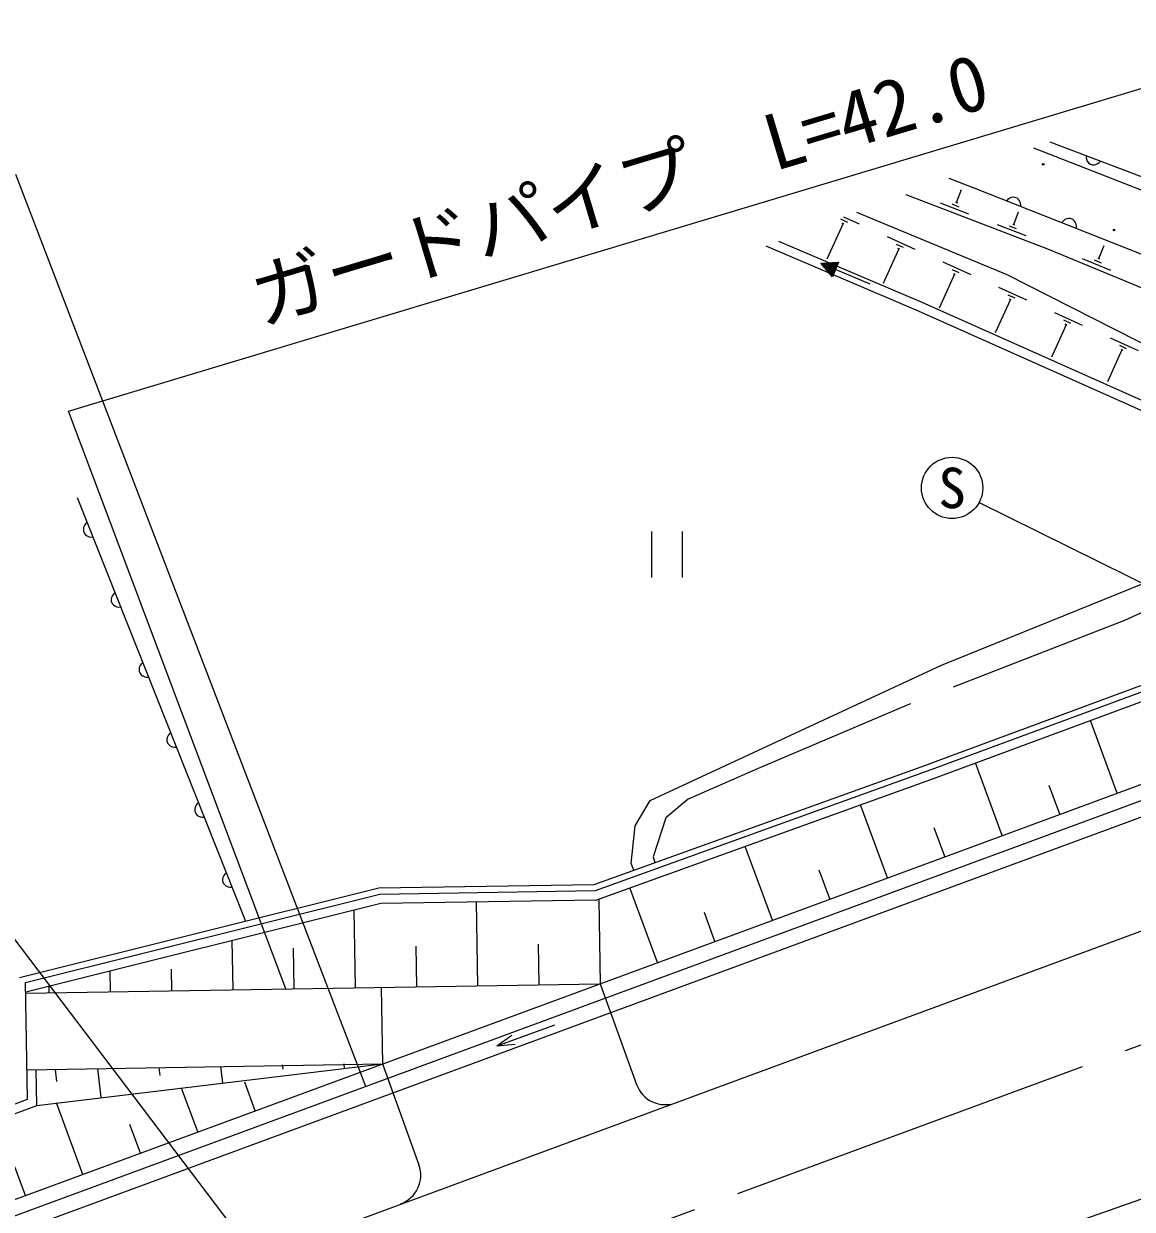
# Model space of a CAD drawing. Units: millimetres, scale not verified. Extents: x 40000 to 680000, y 20000 to 380000.
# Drawn here: x 472562 to 508767, y 296943 to 335659 of the extents above; entities that cross this region are included whole.
import ezdxf
from ezdxf.enums import TextEntityAlignment as Align

# ---------------------------------------------------------------- set-up
doc = ezdxf.new("R2010")
doc.units = ezdxf.units.MM
doc.header["$LTSCALE"] = 1000
doc.linetypes.add('CHAIN', pattern=[18.5, 12, -1.5, 3.5, -1.5])
doc.linetypes.add('DASHED', pattern=[7.5, 6, -1.5])
for name, color, linetype, lineweight in [('M-BGD', 7, 'Continuous', 25), ('M-BGD-EXST', 7, 'Continuous', 25), ('M-BMK', 2, 'CHAIN', 13), ('M-STR-HTXT', 7, 'Continuous', 13)]:
    doc.layers.add(name, color=color, linetype=linetype, lineweight=lineweight)
doc.styles.add('ＭＳ ゴシック', font='')
doc.styles.get('ＭＳ ゴシック').set_extended_font_data('MS Gothic')

msp = doc.modelspace()

# ---------------------------------------------------------------- linework, layer by layer
at = {"layer": 'M-BGD'}
for p, q in [((506079, 331803), (510923, 329958)), ((505542, 331606), (511022, 329456)), ((507262, 331352), (507259, 331289)), ((507259, 331289), (507269, 331232)), ((507269, 331232), (507298, 331167)), ((507298, 331167), (507334, 331121)), ((507334, 331121), (507383, 331081)), ((507383, 331081), (507458, 331053)), ((507458, 331053), (507521, 331050)), ((507521, 331050), (507578, 331060)), ((507578, 331060), (507643, 331089)), ((507643, 331089), (507689, 331125)), ((507689, 331125), (507729, 331174)), ((503543, 330308), (502788, 330599)), ((511475, 327177), (503543, 330308)), ((501368, 330080), (506003, 328309)), ((503026, 329820), (503186, 330240)), ((504697, 329917), (504657, 329869)), ((504743, 329953), (504697, 329917)), ((504808, 329981), (504743, 329953)), ((504866, 329990), (504808, 329981)), ((504929, 329987), (504866, 329990)), ((505003, 329957), (504929, 329987)), ((505052, 329917), (505003, 329957)), ((505087, 329871), (505052, 329917)), ((505116, 329806), (505087, 329871)), ((504680, 327453), (499775, 329497)), ((502487, 329812), (503422, 329455)), ((502873, 329772), (503107, 329682)), ((502997, 329832), (503055, 329809)), ((504894, 329107), (505050, 329514)), ((505125, 329748), (505116, 329806)), ((505122, 329685), (505125, 329748)), ((499320, 329132), (498796, 327975)), ((499475, 329172), (499247, 329275)), ((499348, 329119), (499291, 329145)), ((499858, 329108), (499346, 329340)), ((504356, 329098), (505290, 328742)), ((504865, 329118), (504923, 329096)), ((506516, 329224), (506476, 329176)), ((506563, 329260), (506516, 329224)), ((506627, 329288), (506563, 329260)), ((506685, 329298), (506627, 329288)), ((506748, 329294), (506685, 329298)), ((506822, 329265), (506748, 329294)), ((506871, 329224), (506822, 329265)), ((506906, 329178), (506871, 329224)), ((506935, 329113), (506906, 329178)), ((506944, 329056), (506935, 329113)), ((504742, 329058), (504975, 328969)), ((506941, 328992), (506944, 329056)), ((496797, 328408), (501776, 326287)), ((497208, 328559), (501896, 326562)), ((501680, 328282), (500769, 328695)), ((501297, 328346), (501069, 328449)), ((501170, 328294), (501113, 328320)), ((507671, 327990), (507850, 328421)), ((501142, 328307), (500628, 327173)), ((506003, 328309), (511325, 326097)), ((507133, 327997), (508056, 327614)), ((507517, 327946), (507748, 327850)), ((507642, 328002), (507700, 327978)), ((498590, 327838), (499176, 327875)), ((498971, 327392), (498590, 327838)), ((498616, 327808), (499067, 327617)), ((498629, 327841), (499081, 327650)), ((498666, 327749), (499053, 327585)), ((498707, 327846), (499094, 327682)), ((498717, 327689), (499040, 327553)), ((498768, 327630), (499026, 327521)), ((498785, 327850), (499108, 327714)), ((498819, 327570), (499012, 327488)), ((498864, 327855), (499121, 327746)), ((498942, 327860), (499135, 327778)), ((499176, 327875), (498971, 327392)), ((499020, 327865), (499149, 327811)), ((500202, 327156), (499074, 327633)), ((499098, 327870), (499162, 327843)), ((503501, 327457), (502590, 327870)), ((503118, 327521), (502891, 327624)), ((498870, 327511), (498999, 327456)), ((498921, 327451), (498985, 327424)), ((502963, 327481), (502460, 326370)), ((502992, 327468), (502935, 327494)), ((511580, 323960), (504680, 327453)), ((505323, 326631), (504412, 327044)), ((504940, 326695), (504712, 326798)), ((501896, 326562), (512542, 321810)), ((504785, 326655), (504292, 325568)), ((504813, 326643), (504756, 326668)), ((501776, 326287), (512613, 321450)), ((507144, 325806), (506234, 326218)), ((506606, 325830), (506124, 324765)), ((506762, 325869), (506534, 325973)), ((506635, 325817), (506578, 325843)), ((508966, 324980), (508055, 325393)), ((508428, 325004), (507956, 323963)), ((508583, 325044), (508356, 325147)), ((508457, 324991), (508400, 325017)), ((457286, 286944), (553086, 322256)), ((474305, 320183), (479805, 306350)), ((474519, 319211), (474509, 319153)), ((474509, 319153), (474513, 319090)), ((474513, 319090), (474543, 319016)), ((474547, 319276), (474519, 319211)), ((474582, 319322), (474547, 319276)), ((474631, 319363), (474582, 319322)), ((474543, 319016), (474583, 318967)), ((474583, 318967), (474630, 318932)), ((474630, 318932), (474695, 318904)), ((474695, 318904), (474752, 318895)), ((474752, 318895), (474815, 318898)), ((502532, 314717), (513101, 318994)), ((456076, 290228), (531429, 318004)), ((503173, 308654), (526759, 317348)), ((475428, 316924), (475419, 316867)), ((475419, 316867), (475422, 316803)), ((475422, 316803), (475452, 316729)), ((475456, 316989), (475428, 316924)), ((475452, 316729), (475493, 316681)), ((475491, 317035), (475456, 316989)), ((475540, 317076), (475491, 317035)), ((475493, 316681), (475539, 316645)), ((475539, 316645), (475604, 316617)), ((475604, 316617), (475661, 316608)), ((475661, 316608), (475725, 316612)), ((502130, 311488), (515941, 316602)), ((502199, 311300), (516142, 316463)), ((502302, 311018), (516144, 316144)), ((455903, 290697), (522112, 315102)), ((476449, 314790), (476401, 314749)), ((476337, 314638), (476328, 314580)), ((476328, 314580), (476331, 314517)), ((476331, 314517), (476361, 314443)), ((476365, 314703), (476337, 314638)), ((476361, 314443), (476402, 314394)), ((476401, 314749), (476365, 314703)), ((476402, 314394), (476448, 314359)), ((493016, 310296), (502532, 314717)), ((476448, 314359), (476513, 314331)), ((476513, 314331), (476571, 314321)), ((476571, 314321), (476634, 314325)), ((508274, 310534), (507400, 312906)), ((477310, 312462), (477274, 312416)), ((477358, 312503), (477310, 312462)), ((477246, 312351), (477237, 312293)), ((477237, 312293), (477241, 312230)), ((477241, 312230), (477270, 312156)), ((477274, 312416), (477246, 312351)), ((477270, 312156), (477311, 312108)), ((477311, 312108), (477357, 312072)), ((477357, 312072), (477422, 312044)), ((477422, 312044), (477480, 312035)), ((477480, 312035), (477543, 312038)), ((491197, 307551), (502146, 311494)), ((491234, 307352), (502200, 311300)), ((504521, 309151), (503649, 311517)), ((491244, 307036), (502302, 311018)), ((506397, 309842), (506051, 310781)), ((478184, 310129), (478156, 310064)), ((478219, 310176), (478184, 310129)), ((478267, 310216), (478219, 310176)), ((492535, 309465), (493016, 310296)), ((500768, 307767), (499889, 310150)), ((478156, 310064), (478146, 310007)), ((478146, 310007), (478150, 309944)), ((478150, 309944), (478179, 309869)), ((478179, 309869), (478220, 309821)), ((478220, 309821), (478266, 309786)), ((478266, 309786), (478331, 309758)), ((478331, 309758), (478389, 309748)), ((478389, 309748), (478452, 309752)), ((492398, 308236), (492535, 309465)), ((502644, 308459), (502298, 309397)), ((455730, 291166), (503173, 308654)), ((497014, 306384), (496126, 308794)), ((492485, 308015), (492398, 308236)), ((479093, 307843), (479065, 307778)), ((479128, 307889), (479093, 307843)), ((479177, 307930), (479128, 307889)), ((498891, 307076), (498545, 308014)), ((472421, 304507), (484161, 307438)), ((479065, 307778), (479055, 307720)), ((479055, 307720), (479059, 307657)), ((479059, 307657), (479089, 307583)), ((479089, 307583), (479129, 307534)), ((479129, 307534), (479176, 307499)), ((479176, 307499), (479241, 307471)), ((479241, 307471), (479298, 307462)), ((479298, 307462), (479361, 307465)), ((484161, 307438), (491197, 307551)), ((493261, 305000), (492362, 307439)), ((472623, 304351), (484187, 307238)), ((484187, 307238), (491234, 307352)), ((484226, 306939), (491238, 307052)), ((491340, 307053), (491384, 304309)), ((472628, 304043), (484226, 306939)), ((483345, 306719), (483386, 304180)), ((487341, 306989), (487385, 304244)), ((495138, 305692), (494792, 306630)), ((479360, 305724), (479386, 304115)), ((481364, 305475), (481386, 304147)), ((485364, 305539), (485386, 304212)), ((489363, 305604), (489385, 304276)), ((475376, 304729), (475387, 304050)), ((477375, 304780), (477386, 304083)), ((472685, 300543), (472623, 304351)), ((491384, 304309), (492576, 301018)), ((472629, 304001), (491371, 304304)), ((473383, 304231), (473387, 304018)), ((484236, 304189), (484276, 301689)), ((489894, 302960), (488017, 302269)), ((488507, 302615), (488017, 302269)), ((488615, 302323), (488017, 302269)), ((472669, 301501), (484276, 301689)), ((472988, 300337), (484276, 301689)), ((479065, 301064), (479001, 301604)), ((481032, 301518), (481016, 301656)), ((483041, 301561), (483026, 301689)), ((484276, 301689), (485468, 298398)), ((472988, 300337), (472969, 301506)), ((473644, 301116), (473597, 301511)), ((475094, 300589), (474979, 301539)), ((477021, 301312), (476990, 301571)), ((478249, 299467), (477719, 300903)), ((480125, 300158), (479779, 301097)), ((464647, 297512), (472685, 300543)), ((464753, 297231), (472988, 300337)), ((474495, 298084), (473636, 300415)), ((476372, 298775), (476026, 299713)), ((472619, 297392), (472273, 298330)), ((504640, 295733), (511103, 297994))]:
    msp.add_line(p, q, dxfattribs=at)
at = {"layer": 'M-BGD', "linetype": 'DASHED'}
for p, q in [((513236, 318315), (508511, 316169)), ((508511, 316169), (501490, 313441)), ((501490, 313441), (496548, 311336)), ((496548, 311336), (494260, 310335)), ((494260, 310335), (493532, 309724)), ((493532, 309724), (493118, 308449)), ((493118, 308449), (493173, 308263))]:
    msp.add_line(p, q, dxfattribs=at)
at = {"layer": 'M-BGD'}
for centre in [(505855, 331066), (508168, 328924)]:
    msp.add_circle(centre, 25, dxfattribs=at)
for centre, start, end in [((493516, 301359), 199.9117, 289.9137), ((484528, 298057), 289.9106, 19.91)]:
    msp.add_arc(centre, 1000, start, end, dxfattribs=at)
at = {"layer": 'M-BGD-EXST'}
for p, q in [((521319, 311354), (503758, 320019)), ((493070, 319079), (493070, 317579)), ((494070, 319079), (494070, 317579)), ((480027, 295530), (465663, 314453))]:
    msp.add_line(p, q, dxfattribs=at)
msp.add_circle((502882, 320500), 1000, dxfattribs=at)
at = {"layer": 'M-BMK'}
msp.add_line((461165, 284664), (553589, 318723), dxfattribs=at)
at = {"layer": 'M-STR-HTXT'}
for p, q in [((474027, 323001), (516080, 335659)), ((483736, 300956), (472302, 330736)), ((481117, 304138), (474027, 323001))]:
    msp.add_line(p, q, dxfattribs=at)

# ---------------------------------------------------------------- texts
at = {"layer": 'M-BGD-EXST', "style": 'ＭＳ ゴシック'}
msp.add_text('S', height=1320, rotation=359.994, dxfattribs=at).set_placement((502882, 320500), align=Align.MIDDLE_CENTER)
at = {"layer": 'M-STR-HTXT', "style": 'ＭＳ ゴシック'}
msp.add_text('ガードパイプ\u3000L=42.0', height=1833, rotation=16.693, dxfattribs=at).set_placement((492431, 328869), align=Align.BOTTOM_CENTER)

doc.saveas('drawing.dxf')
